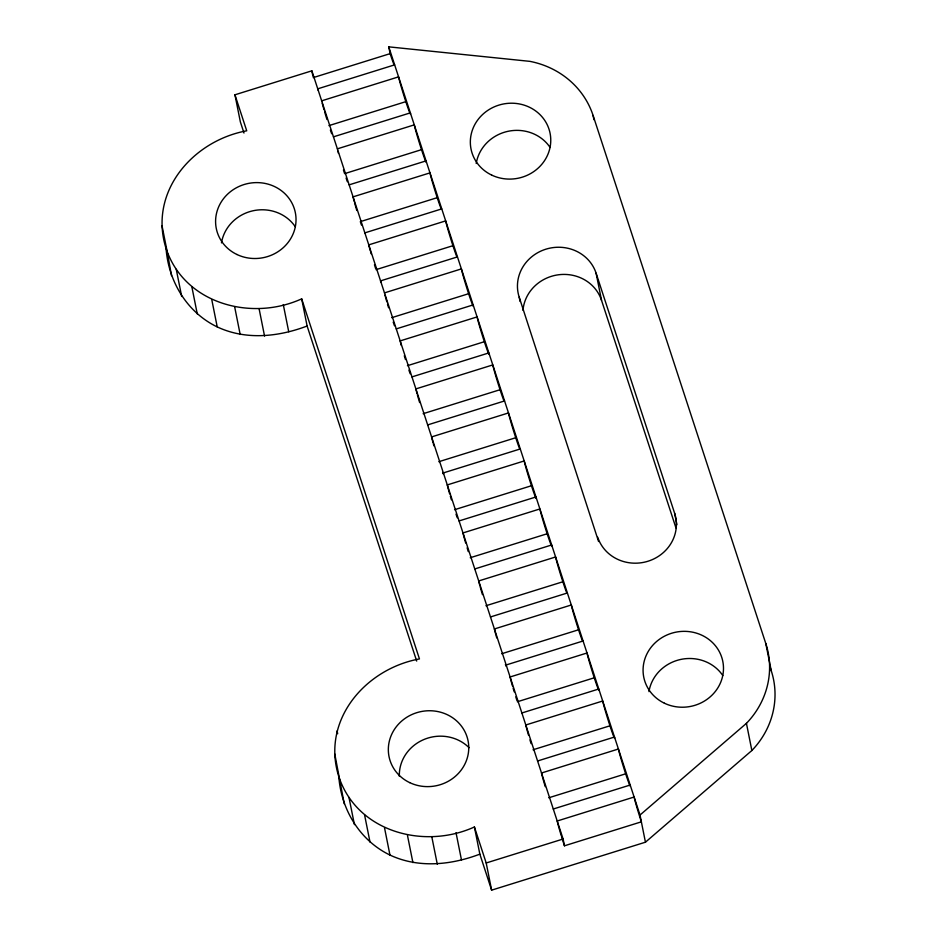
<?xml version="1.0" encoding="UTF-8"?>
<svg xmlns="http://www.w3.org/2000/svg" width="937" height="937" viewBox="0 0 937 937"><rect width="100%" height="100%" fill="white"/><g stroke="black" fill="none" stroke-linecap="round" stroke-linejoin="round"><path stroke-width="1.41" d="M166.083 248.528C184.542 304.127 251.655 321.614 301.679 298.844L307.113 326.017C278.359 336.945 245.799 340.342 217.232 326.919C187.06 312.419 168.473 281.463 166.083 248.528C148.187 192.249 192.518 140.737 246.724 130.805L234.941 94.801L311.857 70.825L563.102 839.013L564.461 845.795L641.365 821.831A20.157 0.773 72.7 0 1 634.126 797.024L557.21 820.999A20.157 0.773 72.7 0 0 558.686 826.809M338.819 776.656C357.278 832.255 424.391 849.742 474.415 826.973L479.849 854.146C451.084 865.074 418.534 868.47 389.956 855.048C359.796 840.548 341.209 809.591 338.819 776.656C320.922 720.377 365.243 668.854 419.46 658.934L301.679 298.844M479.849 854.146L491.62 890.15L645.441 842.199L640.006 815.038L746.438 723.341A86.509 81.238 -11.3 0 0 765.81 643.555L593.074 115.427A86.509 81.238 -11.3 0 0 529.92 61.362L388.761 46.85L390.12 53.643A20.157 0.773 72.7 0 0 393.891 64.384M645.441 842.199L751.861 750.514A86.509 81.238 -11.3 0 0 771.245 670.728L765.81 643.555M313.216 77.619L390.12 53.643M394.653 64.852L317.737 88.828A20.157 0.773 72.7 0 1 317.889 89.975M321.672 100.833L398.576 76.857A20.157 0.773 72.7 0 0 404.257 96.757A20.157 0.773 72.7 0 0 410.242 113.845M328.91 125.628L405.826 101.653M333.443 136.837L410.359 112.862A20.157 0.773 72.7 0 1 410.5 114.009M337.367 148.842L414.283 124.867A20.157 0.773 72.7 0 0 419.952 144.778A20.157 0.773 72.7 0 0 425.948 161.867M421.521 149.662L344.617 173.638A20.157 0.773 72.7 0 1 343.446 169.995M349.15 184.847L426.054 160.883A20.157 0.773 72.7 0 1 426.206 162.019M437.228 197.672L360.323 221.647A20.157 0.773 72.7 0 0 361.448 225.032M364.856 232.868L441.76 208.892M376.018 269.657L452.934 245.693M457.467 256.902L380.551 280.877A20.157 0.773 72.7 0 1 380.703 282.014M384.475 292.883L461.391 268.907A20.157 0.773 72.7 0 0 467.059 288.807A20.157 0.773 72.7 0 0 473.056 305.895M391.725 317.678L468.641 293.703M396.257 328.887L473.162 304.912A20.157 0.773 72.7 0 1 473.314 306.059M407.431 365.688L484.335 341.712M411.964 376.897L488.868 352.921A20.157 0.773 72.7 0 1 489.02 354.069M423.137 413.697L500.042 389.722M427.659 424.906L504.574 400.931M438.832 461.707L515.748 437.731M520.281 448.952L443.365 472.916A20.157 0.773 72.7 0 1 443.517 474.063M454.539 509.716L531.443 485.741M459.071 520.937L535.976 496.961A20.157 0.773 72.7 0 1 536.128 498.097M470.245 557.726L547.149 533.762M474.778 568.946L551.682 544.971A20.157 0.773 72.7 0 1 551.834 546.119M485.94 605.747L562.856 581.772M490.473 616.956L567.389 592.98M501.646 653.757L578.562 629.781M583.083 640.99L506.179 664.965A20.157 0.773 72.7 0 1 506.331 666.113M517.353 701.766L594.257 677.791A20.157 0.773 72.7 0 0 598.79 689L521.886 712.975M533.048 749.776L609.964 725.8M537.58 760.985L614.496 737.021A20.157 0.773 72.7 0 1 614.649 738.157M548.754 797.785L625.67 773.81M553.287 809.006L630.203 785.03M491.62 890.15L486.198 862.977L563.102 839.013M769.874 666.558L771.245 670.728M520.058 301.468L519.203 297.17A40.314 37.855 -11.3 0 1 545.884 249.183A40.314 37.855 -11.3 0 1 596.108 273.206L674.628 513.253L676.912 524.697M596.108 273.206L601.542 300.367L675.975 527.941M519.203 297.17L598.579 541.527M388.761 46.85L640.006 815.038M474.415 826.973L486.198 862.977M243.995 133.042L240.376 121.962L234.941 94.801M307.113 326.017L416.696 661.077M746.438 723.341L751.861 750.514M593.074 115.427L593.929 119.713M311.857 70.825L312.935 76.26M456.026 832.7L461.461 859.873M431.863 837.081L437.298 864.254M407.478 835.429L412.912 862.602M283.29 304.584L288.725 331.745M384.533 827.875L389.956 855.048M364.575 814.921L370.01 842.082M259.139 308.952L264.562 336.125M337.097 730.895L337.671 733.753M348.986 797.446L354.42 824.619M334.767 753.957L344.242 803.817M234.754 307.313L240.177 334.474M211.797 299.746L217.232 326.919M191.851 286.792L197.274 313.954M176.25 269.317L181.684 296.49M162.031 225.829L167.173 251.573M167.454 253.002L171.518 275.701M476.219 163.483A40.314 37.855 -11.3 0 1 507.842 131.344A40.314 37.855 -11.3 0 1 550.078 147.425M648.954 691.611A40.314 37.855 -11.3 0 1 680.578 659.472A40.314 37.855 -11.3 0 1 722.802 675.554M522.987 310.358A40.314 37.855 -11.3 0 1 558.663 274.752A40.314 37.855 -11.3 0 1 601.542 300.367M674.628 513.253A40.314 37.855 -11.3 0 1 647.947 561.251A40.314 37.855 -11.3 0 1 597.724 537.229M440.999 208.424A20.157 0.773 72.7 0 1 434.873 190.27A20.157 0.773 72.7 0 1 429.978 172.876L353.073 196.852A20.157 0.773 72.7 0 0 354.198 201.42M456.694 256.433A20.157 0.773 72.7 0 1 450.58 238.279A20.157 0.773 72.7 0 1 445.684 220.886L368.78 244.862A20.157 0.773 72.7 0 0 370.244 250.671M488.763 353.905A20.157 0.773 72.7 0 1 482.766 336.816A20.157 0.773 72.7 0 1 477.097 316.917L400.181 340.892A20.157 0.773 72.7 0 0 401.305 345.448M503.813 400.462A20.157 0.773 72.7 0 1 497.688 382.319A20.157 0.773 72.7 0 1 492.792 364.926L415.887 388.902A20.157 0.773 72.7 0 0 417.012 393.458M519.508 448.472A20.157 0.773 72.7 0 1 513.382 430.329A20.157 0.773 72.7 0 1 508.498 412.936L431.594 436.911A20.157 0.773 72.7 0 0 433.058 442.721M535.87 497.945A20.157 0.773 72.7 0 1 529.873 480.857A20.157 0.773 72.7 0 1 524.205 460.945L447.289 484.921A20.157 0.773 72.7 0 0 449.655 493.869M551.577 545.955A20.157 0.773 72.7 0 1 545.58 528.866A20.157 0.773 72.7 0 1 539.899 508.955L462.995 532.93A20.157 0.773 72.7 0 0 465.677 543.015M566.616 592.512A20.157 0.773 72.7 0 1 560.502 574.358A20.157 0.773 72.7 0 1 555.606 556.976L478.702 580.952A20.157 0.773 72.7 0 0 479.826 585.508M582.322 640.521A20.157 0.773 72.7 0 1 576.196 622.367A20.157 0.773 72.7 0 1 571.312 604.986L494.396 628.961A20.157 0.773 72.7 0 0 495.872 634.771M594.257 677.791A20.157 0.773 72.7 0 1 587.019 652.995L510.103 676.971A20.157 0.773 72.7 0 0 512.457 685.919M614.379 738.005A20.157 0.773 72.7 0 1 608.394 720.916A20.157 0.773 72.7 0 1 602.714 701.005L525.809 724.98A20.157 0.773 72.7 0 0 528.491 735.053M630.086 786.014A20.157 0.773 72.7 0 1 624.101 768.926A20.157 0.773 72.7 0 1 618.42 749.014L541.516 772.99A20.157 0.773 72.7 0 0 542.64 777.558M399.349 776.375A40.314 37.855 -11.3 0 1 424.227 739.387A40.314 37.855 -11.3 0 1 469.074 747.691M221.483 242.894A40.314 37.855 -11.3 0 1 253.107 210.755A40.314 37.855 -11.3 0 1 295.342 226.824M564.461 845.795A20.157 0.773 72.7 0 1 561.708 837.128M561.333 835.886A20.157 0.773 72.7 0 1 559.893 831.084M559.576 829.959A20.157 0.773 72.7 0 1 558.956 827.804M545.252 786.647A20.157 0.773 72.7 0 1 542.98 778.799M531.092 743.638A20.157 0.773 72.7 0 1 529.932 739.867M516.966 700.583A20.157 0.773 72.7 0 1 515.783 696.87M514.226 691.857A20.157 0.773 72.7 0 1 513.125 688.203M506.074 665.949A20.157 0.773 72.7 0 1 505.418 664.497M496.762 637.91A20.157 0.773 72.7 0 1 496.142 635.766M482.45 594.597A20.157 0.773 72.7 0 1 480.166 586.749M468.277 551.588A20.157 0.773 72.7 0 1 467.118 547.817M457.303 517.81A20.157 0.773 72.7 0 1 456.014 514.144M451.411 499.808A20.157 0.773 72.7 0 1 450.322 496.153M443.26 473.899A20.157 0.773 72.7 0 1 442.604 472.447M433.948 445.86A20.157 0.773 72.7 0 1 433.339 443.716M419.635 402.559A20.157 0.773 72.7 0 1 417.352 394.711M410.195 373.781A20.157 0.773 72.7 0 1 408.907 370.115M405.463 359.539A20.157 0.773 72.7 0 1 404.304 355.767M394.489 325.771A20.157 0.773 72.7 0 1 393.2 322.105M388.597 307.758A20.157 0.773 72.7 0 1 387.508 304.115M386.84 301.831A20.157 0.773 72.7 0 1 385.037 295.249M375.632 268.474A20.157 0.773 72.7 0 1 374.449 264.773M371.134 253.822A20.157 0.773 72.7 0 1 370.525 251.666M356.821 210.509A20.157 0.773 72.7 0 1 354.537 202.661M347.381 181.731A20.157 0.773 72.7 0 1 346.093 178.065M338.491 153.399A20.157 0.773 72.7 0 1 337.917 151.208M331.675 133.722A20.157 0.773 72.7 0 1 330.386 130.056M326.954 119.491A20.157 0.773 72.7 0 1 324.694 112.065M324.026 109.781A20.157 0.773 72.7 0 1 322.223 103.199M664.415 703.218A40.314 37.855 -11.3 0 0 723.469 667.015A40.314 37.855 -11.3 0 0 661.955 637.605A40.314 37.855 -11.3 0 0 664.415 703.218M491.691 175.09A40.314 37.855 -11.3 0 0 550.745 138.899A40.314 37.855 -11.3 0 0 489.219 109.477A40.314 37.855 -11.3 0 0 491.691 175.09M409.68 782.618A40.314 37.855 -11.3 0 0 468.734 746.426A40.314 37.855 -11.3 0 0 407.22 717.004A40.314 37.855 -11.3 0 0 409.68 782.618M236.944 254.501A40.314 37.855 -11.3 0 0 296.01 218.298A40.314 37.855 -11.3 0 0 234.484 188.876A40.314 37.855 -11.3 0 0 236.944 254.501"/></g></svg>
